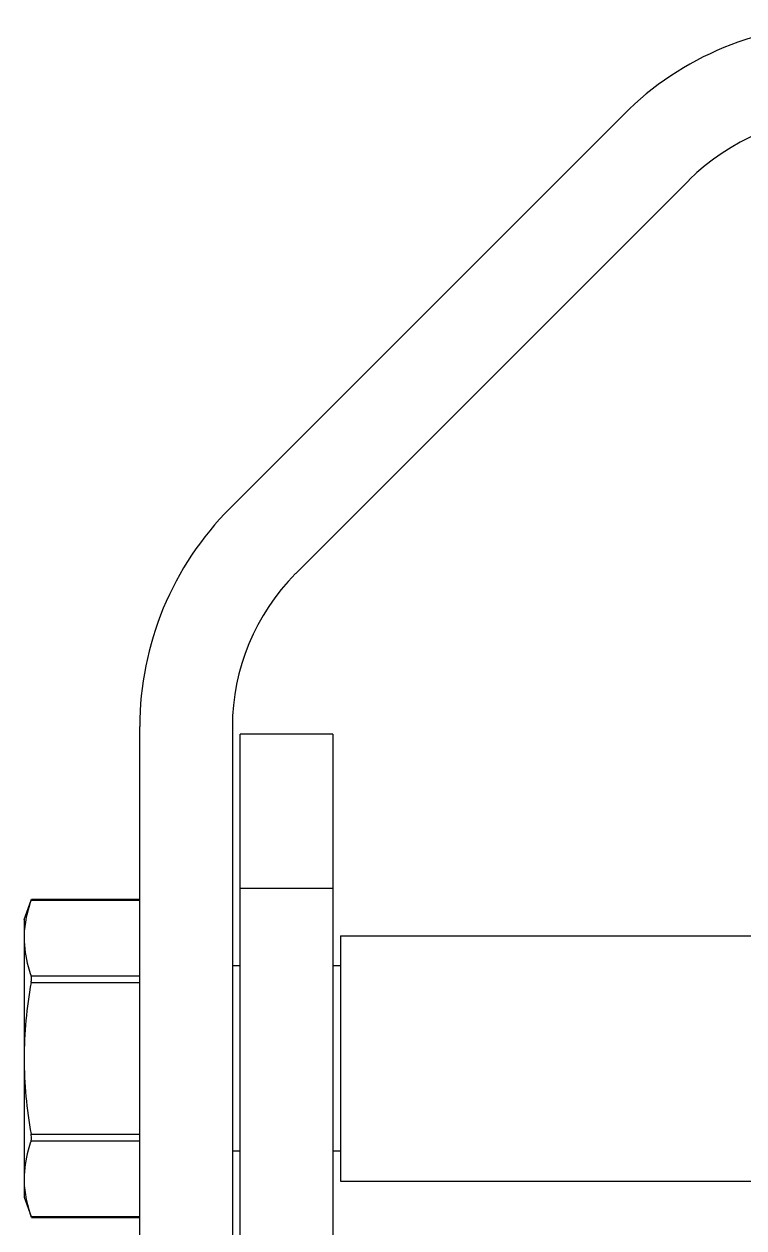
# Model space of a CAD drawing. Extents: x 1169373 to 1354985, y 649019 to 904199.
# Drawn here: x 1272740 to 1273130, y 795989 to 796641 of the extents above; entities that cross this region are included whole.
import ezdxf

# ---------------------------------------------------------------- set-up
doc = ezdxf.new("R2010")
doc.units = 0
doc.header["$LTSCALE"] = 1000
doc.header["$MEASUREMENT"] = 0

# ---------------------------------------------------------------- blocks, each defined once
blk = doc.blocks.new('gfhhrryyfd')
at = {"linetype": 'Continuous'}
for p, q in [((3686958.77, -1753251.68), (3687172.04, -1753038.41)), ((3687207.52, -1753073.89), (3686994.25, -1753287.16)), ((3686909.77, -1753725.4), (3686909.77, -1753369.95)), ((3686959.95, -1753369.95), (3686959.95, -1753725.4)), ((3686964.14, -1754143.58), (3686964.14, -1753374.14)), ((3687014.32, -1753374.14), (3686964.14, -1753374.14)), ((3687014.32, -1753374.14), (3687014.32, -1753919.18)), ((3687014.32, -1753457.77), (3686964.14, -1753457.77)), ((3686847.05, -1753474.5), (3686850.85, -1753464.06)), ((3686850.86, -1753464.06), (3686851.05, -1753463.5)), ((3686850.86, -1753464.06), (3686909.77, -1753464.06)), ((3686851.03, -1753463.5), (3686909.77, -1753463.5)), ((3686847.05, -1753474.5), (3686847.05, -1753625.04)), ((3687018.5, -1753483.28), (3687018.5, -1753616.26)), ((3687018.5, -1753483.28), (3687294.5, -1753483.28)), ((3686964.14, -1753499.59), (3686959.95, -1753499.59)), ((3686964.14, -1753499.59), (3686959.95, -1753499.59)), ((3687018.5, -1753499.59), (3687014.32, -1753499.59)), ((3687018.5, -1753499.59), (3687014.32, -1753499.59)), ((3686850.86, -1753505.1), (3686909.77, -1753505.1)), ((3686850.86, -1753508.73), (3686909.77, -1753508.73)), ((3686850.86, -1753590.81), (3686909.77, -1753590.81)), ((3686850.86, -1753594.43), (3686909.77, -1753594.43)), ((3686964.14, -1753599.95), (3686959.95, -1753599.95)), ((3686964.14, -1753599.95), (3686959.95, -1753599.95)), ((3687018.5, -1753599.95), (3687014.32, -1753599.95)), ((3687018.5, -1753599.95), (3687014.32, -1753599.95)), ((3687018.5, -1753616.26), (3687345.21, -1753616.26)), ((3686847.05, -1753625.04), (3686850.85, -1753635.48)), ((3686850.86, -1753635.48), (3686909.77, -1753635.48)), ((3686851.05, -1753636.04), (3686850.86, -1753635.48)), ((3686851.03, -1753636.04), (3686909.77, -1753636.04))]:
    blk.add_line(p, q, dxfattribs=at)
for centre, radius, start, end in [((3687290.31, -1753156.68), 167.27, 90, 135), ((3687290.31, -1753156.68), 117.09, 90, 135), ((3687077.04, -1753369.95), 167.27, 135, 180), ((3687077.04, -1753369.95), 117.09, 135, 180)]:
    blk.add_arc(centre, radius, start, end, dxfattribs=at)
for points in [[(3686850.86, -1753464.06), (3686849.65, -1753467.53), (3686848.65, -1753471.08), (3686847.98, -1753474.69)], [(3686847.98, -1753474.69), (3686847.38, -1753477.94), (3686847.05, -1753481.27), (3686847.05, -1753484.58)], [(3686850.86, -1753508.73), (3686848.5, -1753522.26), (3686847.05, -1753536.03), (3686847.05, -1753549.77)], [(3686847.05, -1753549.77), (3686847.05, -1753563.51), (3686848.5, -1753577.28), (3686850.86, -1753590.81)], [(3686847.05, -1753614.96), (3686847.05, -1753618.27), (3686847.38, -1753621.59), (3686847.98, -1753624.85)], [(3686847.98, -1753624.85), (3686848.65, -1753628.46), (3686849.65, -1753632.01), (3686850.86, -1753635.48)]]:
    blk.add_open_spline(points, degree=3, dxfattribs=at)
for points, knots in [([(3686847.05, -1753484.58), (3686847.05, -1753489.78), (3686848.16, -1753496.78), (3686850.27, -1753503.42), (3686850.86, -1753505.1)], [0, 0, 0, 0, 0.744761, 1, 1, 1, 1]), ([(3686850.86, -1753508.73), (3686850.92, -1753508.37), (3686851.07, -1753507.17), (3686851.13, -1753505.91), (3686850.86, -1753505.1)], [0, 0, 0, 0, 0.299097, 1, 1, 1, 1]), ([(3686850.86, -1753594.43), (3686850.93, -1753594.22), (3686851.15, -1753593.02), (3686851.03, -1753591.79), (3686850.86, -1753590.81)], [0, 0, 0, 0, 0.185973, 1, 1, 1, 1]), ([(3686850.86, -1753594.43), (3686850.27, -1753596.12), (3686848.16, -1753602.76), (3686847.05, -1753609.76), (3686847.05, -1753614.96)], [0, 0, 0, 0, 0.25524, 1, 1, 1, 1])]:
    blk.add_open_spline(points, degree=3, knots=knots, dxfattribs=at)

msp = doc.modelspace()

# ---------------------------------------------------------------- block references
at = {"lineweight": -3, "xscale": 0.9999959487468004, "yscale": 0.999995949678123, "zscale": 0.9999959495959999}
msp.add_blockref('gfhhrryyfd', (-2414092.33, 2549623.71), dxfattribs=at)

doc.saveas('drawing.dxf')
